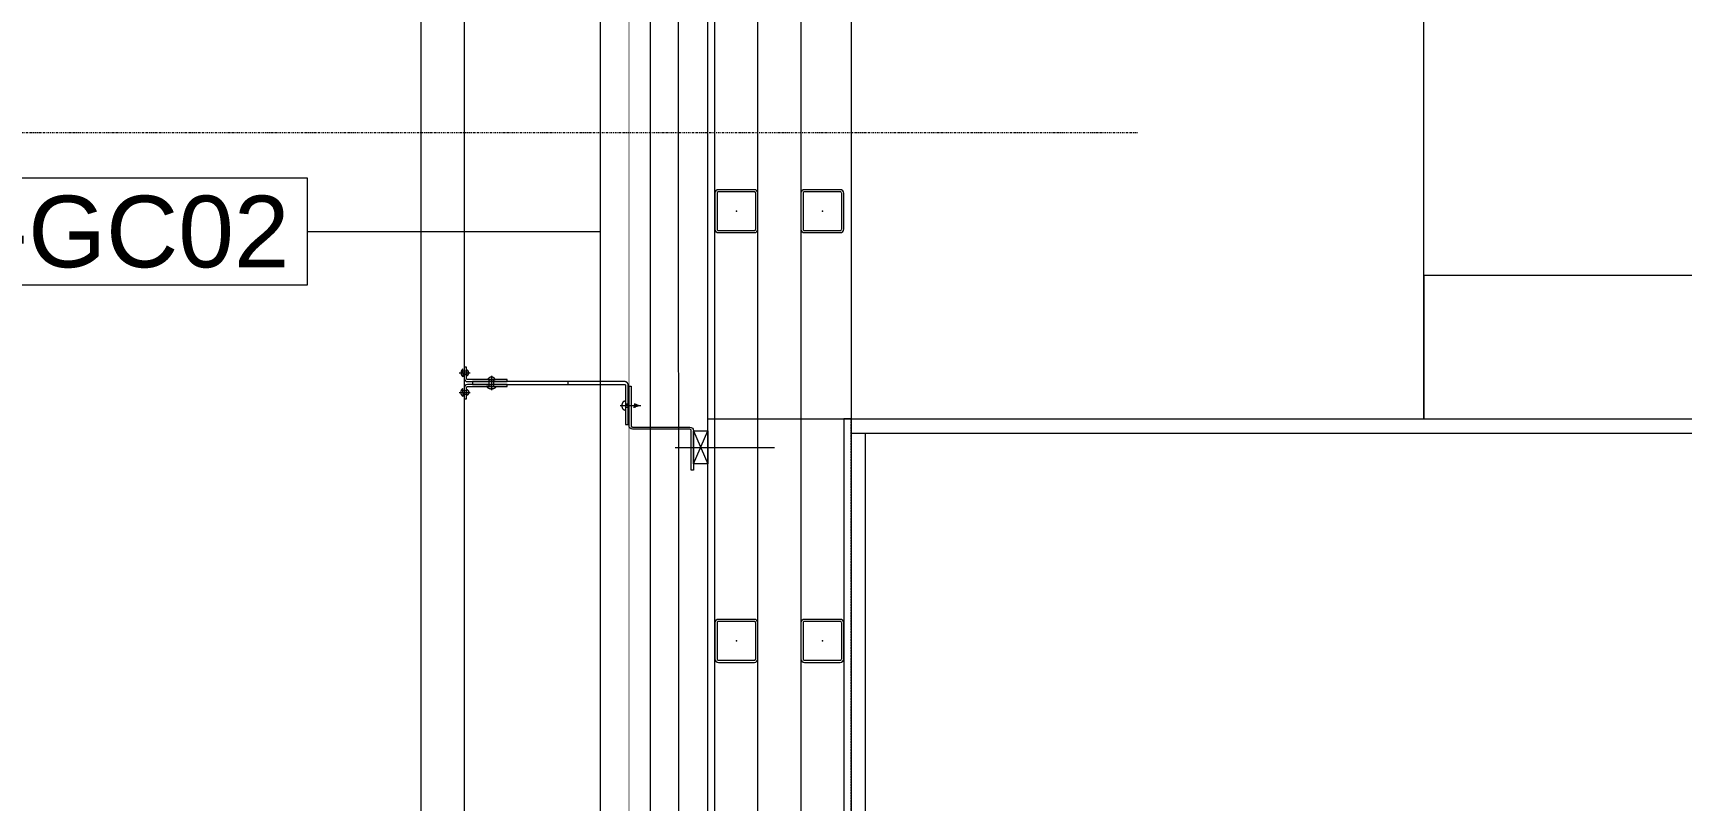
# Model space of a CAD drawing. Extents: x -1133 to 23780, y -1311 to 8245.
# Drawn here: x 1068.3 to 1298.4, y 1891.8 to 1998.9 of the extents above; entities that cross this region are included whole.
import ezdxf
from ezdxf.enums import TextEntityAlignment as Align

# ---------------------------------------------------------------- set-up
doc = ezdxf.new("R2010")
doc.units = 0
doc.header["$MEASUREMENT"] = 0
for name, pattern in [('DASHDOT2', [0.5, 0.25, -0.125, 0, -0.125]), ('DOT2', [0.125, 0, -0.125]), ('HIDDEN', [0.375, 0.25, -0.125])]:
    doc.linetypes.add(name, pattern=pattern)
doc.layers.get('0').update_dxf_attribs({"color": 9, "lineweight": 9})
for name, color, linetype, lineweight in [('00', 9, 'Continuous', 9), ('01', 9, 'Continuous', 9), ('06D', 9, 'Continuous', 9), ('10', 9, 'Continuous', 9), ('11', 9, 'Continuous', 9), ('14', 9, 'Continuous', 9), ('20', 9, 'DOT2', 9), ('22', 8, 'Continuous', 9), ('24', 9, 'DASHDOT2', 9), ('33', 9, 'BATTING', 9), ('40', 9, 'Continuous', 9), ('40B', 9, 'Continuous', 9)]:
    doc.layers.add(name, color=color, linetype=linetype, lineweight=lineweight)
doc.styles.add('Arial', font='arial.ttf', dxfattribs={"height": 2.5})
doc.linetypes.add('BATTING', pattern='A,0.0001,-0.1,[134,ltypeshp.shx,S=0.1,R=0,X=-0.1,Y=0],-0.2,[134,ltypeshp.shx,S=0.1,R=180,X=0.1,Y=0],-0.1', length=0.4001)

# ---------------------------------------------------------------- blocks, each defined once
blk = doc.blocks.new('0_wallno')
blk.add_lwpolyline([(-7.84, 1.5), (7.942, 1.5), (7.942, -1.5), (-7.84, -1.5)], close=True)
blk.add_lwpolyline([(7.942, 0), (16.132, 0)])
at = {"style": 'Arial'}
blk.add_attdef('GENISLIK', text='', height=2, dxfattribs=at).set_placement((8.442, 0), align=Align.BOTTOM_LEFT)
blk.add_attdef('DUVARNO', text='', height=2, dxfattribs=at).set_placement((0, 0), align=Align.MIDDLE_CENTER)
blk.add_attdef('YUKSEKLIK', text='', height=2, dxfattribs=at).set_placement((8.442, -0.5), align=Align.TOP_LEFT)
blk = doc.blocks.new('p-kolon_80x80')
blk.add_lwpolyline([(-40, -40), (40, -40), (40, 40), (-40, 40)], close=True)
blk = doc.blocks.new('p- alum kaplama profil')
at = {"lineweight": 13}
blk.add_lwpolyline([(7.12, 12.59), (7.12, 26.49)], dxfattribs=at)
at = {"lineweight": 5}
blk.add_lwpolyline([(9.44, 15.16), (4.79, 15.16), (4.79, 17.16), (9.44, 17.16)], close=True, dxfattribs=at)
for points in [[(4.79, 15.16), (9.44, 17.16)], [(9.44, 15.16), (4.79, 17.16)]]:
    blk.add_lwpolyline(points, dxfattribs=at)
at = {"lineweight": 18}
blk.add_lwpolyline([(4.09, 6.16), (-1.41, 6.16), (-1.41, 6.46), (4.09, 6.46, 0.414214), (4.29, 6.66), (4.29, 14.66, -0.414214), (4.79, 15.16), (10.29, 15.16), (10.29, 14.86), (4.79, 14.86, 0.414214), (4.59, 14.66), (4.59, 6.66, -0.414214)], format="xyb", close=True, dxfattribs=at)
blk.add_lwpolyline([(-2.06, 5.56), (-2.06, -2.34), (-2.06, -15.69), (-1.66, -15.69), (-1.66, -2.34), (-1.66, 5.56), (-1.66, 5.56), (-1.66, 5.57), (-1.66, 5.57), (-1.66, 5.58), (-1.66, 5.58), (-1.65, 5.59), (-1.65, 5.59), (-1.65, 5.59), (-1.65, 5.6), (-1.65, 5.6), (-1.64, 5.61), (-1.64, 5.61), (-1.64, 5.62), (-1.64, 5.62), (-1.63, 5.62), (-1.63, 5.63), (-1.63, 5.63), (-1.62, 5.63), (-1.62, 5.64), (-1.61, 5.64), (-1.61, 5.64), (-1.61, 5.64), (-1.6, 5.65), (-1.6, 5.65), (-1.59, 5.65), (-1.59, 5.65), (-1.58, 5.65), (-1.58, 5.65), (-1.57, 5.66), (-1.57, 5.66), (-1.56, 5.66), (-1.56, 5.66), (3.94, 5.66), (3.94, 6.06), (-1.56, 6.06), (-1.58, 6.06), (-1.61, 6.05), (-1.63, 6.05), (-1.66, 6.05), (-1.68, 6.04), (-1.7, 6.03), (-1.73, 6.03), (-1.75, 6.02), (-1.77, 6.01), (-1.79, 6), (-1.82, 5.99), (-1.84, 5.97), (-1.86, 5.96), (-1.88, 5.94), (-1.89, 5.93), (-1.91, 5.91), (-1.93, 5.89), (-1.95, 5.87), (-1.96, 5.85), (-1.97, 5.83), (-1.99, 5.81), (-2, 5.79), (-2.01, 5.77), (-2.02, 5.75), (-2.03, 5.72), (-2.04, 5.7), (-2.04, 5.68), (-2.05, 5.65), (-2.05, 5.63), (-2.06, 5.61), (-2.06, 5.58)], close=True)
blk.add_lwpolyline([(-1.66, -2.34), (-2.06, -2.34)])
for points in [[(-2.36, -10.84), (-2.36, -16.39), (-2.36, -16.39, -0.414214), (-2.51, -16.54), (-2.51, -16.54), (-4.06, -16.54), (-4.06, -16.84), (-2.51, -16.84), (-2.51, -16.84, 0.414214), (-2.06, -16.39), (-2.06, -10.84)], [(-1.36, -10.84), (-1.66, -10.84), (-1.66, -16.39, 0.414214), (-1.21, -16.84), (-1.21, -16.84), (0.34, -16.84), (0.34, -16.54), (-1.21, -16.54), (-1.21, -16.54, -0.414214), (-1.36, -16.39), (-1.36, -16.39)]]:
    blk.add_lwpolyline(points, format="xyb", close=True)
for points in [[(1.61, 6.87, -10), (0.98, 6.96, -10)], [(1.56, 7.05, -10), (1.02, 7.13, -10)], [(1.05, 6.91, -10), (1.29, 7.56, -10)], [(1.29, 4.93, -10), (1.29, 7.8, -10)], [(1.53, 6.82, -10), (1.29, 7.56, -10)], [(0.67, 5.66, -10), (1.91, 5.66, -10)], [(0.67, 5.66, -10), (0.67, 5.64, -10), (0.67, 5.62, -10), (0.67, 5.6, -10), (0.68, 5.58, -10), (0.68, 5.56, -10), (0.69, 5.54, -10), (0.69, 5.52, -10), (0.7, 5.5, -10), (0.7, 5.48, -10), (0.71, 5.46, -10), (0.72, 5.45, -10), (0.73, 5.43, -10), (0.74, 5.41, -10), (0.75, 5.4, -10), (0.76, 5.38, -10), (0.77, 5.36, -10), (0.79, 5.35, -10), (0.8, 5.33, -10), (0.81, 5.32, -10), (0.83, 5.31, -10), (0.84, 5.29, -10), (0.86, 5.28, -10), (0.87, 5.27, -10), (0.89, 5.26, -10), (0.91, 5.25, -10), (0.92, 5.24, -10), (0.94, 5.23, -10), (0.96, 5.22, -10), (0.98, 5.21, -10), (1, 5.21, -10), (1.02, 5.2, -10), (1.03, 5.2, -10)], [(0.96, 5.66, -10), (0.97, 5.66, -10), (0.97, 5.66, -10), (0.97, 5.66, -10), (0.98, 5.66, -10), (0.98, 5.66, -10), (0.99, 5.66, -10), (0.99, 5.66, -10), (1, 5.66, -10), (1, 5.67, -10), (1, 5.67, -10), (1.01, 5.67, -10), (1.01, 5.67, -10), (1.01, 5.67, -10), (1.02, 5.68, -10), (1.02, 5.68, -10), (1.02, 5.68, -10), (1.03, 5.69, -10), (1.03, 5.69, -10), (1.03, 5.69, -10), (1.04, 5.7, -10), (1.04, 5.7, -10), (1.04, 5.7, -10), (1.04, 5.71, -10), (1.04, 5.71, -10), (1.05, 5.72, -10), (1.05, 5.72, -10), (1.05, 5.72, -10), (1.05, 5.73, -10), (1.05, 5.73, -10), (1.05, 5.74, -10), (1.05, 5.74, -10), (1.05, 5.75, -10)], [(1.33, 5.85, -10), (0.98, 5.88, -10)], [(1.03, 5.2, -10), (1.04, 5.2, -10), (1.05, 5.19, -10), (1.05, 5.19, -10), (1.06, 5.19, -10), (1.06, 5.19, -10), (1.07, 5.19, -10), (1.07, 5.19, -10), (1.08, 5.19, -10), (1.08, 5.19, -10), (1.09, 5.19, -10), (1.09, 5.18, -10), (1.1, 5.18, -10), (1.1, 5.18, -10), (1.11, 5.18, -10), (1.11, 5.18, -10), (1.12, 5.18, -10), (1.12, 5.18, -10), (1.13, 5.18, -10), (1.13, 5.18, -10), (1.14, 5.18, -10), (1.15, 5.18, -10), (1.15, 5.18, -10), (1.16, 5.17, -10), (1.16, 5.17, -10), (1.17, 5.17, -10), (1.17, 5.17, -10), (1.18, 5.17, -10), (1.18, 5.17, -10), (1.19, 5.17, -10), (1.19, 5.17, -10), (1.2, 5.17, -10), (1.2, 5.17, -10)], [(1.05, 5.83, -10), (1.05, 6.01, -10)], [(1.05, 5.75, -10), (1.05, 5.83, -10)], [(1.2, 5.17, -10), (1.2, 5.2, -10)], [(1.38, 5.2, -10), (1.2, 5.2, -10)], [(1.29, 6.16, -10), (1.29, 6.26, -10)], [(1.38, 5.17, -10), (1.38, 5.2, -10)], [(1.38, 5.17, -10), (1.38, 5.17, -10), (1.39, 5.17, -10), (1.39, 5.17, -10), (1.4, 5.17, -10), (1.41, 5.17, -10), (1.41, 5.17, -10), (1.42, 5.17, -10), (1.42, 5.17, -10), (1.43, 5.17, -10), (1.43, 5.18, -10), (1.44, 5.18, -10), (1.44, 5.18, -10), (1.45, 5.18, -10), (1.45, 5.18, -10), (1.46, 5.18, -10), (1.46, 5.18, -10), (1.47, 5.18, -10), (1.47, 5.18, -10), (1.48, 5.18, -10), (1.48, 5.18, -10), (1.49, 5.18, -10), (1.5, 5.19, -10), (1.5, 5.19, -10), (1.51, 5.19, -10), (1.51, 5.19, -10), (1.52, 5.19, -10), (1.52, 5.19, -10), (1.53, 5.19, -10), (1.53, 5.19, -10), (1.54, 5.19, -10), (1.54, 5.2, -10), (1.55, 5.2, -10)], [(1.53, 5.75, -10), (1.53, 5.92, -10)], [(1.53, 5.75, -10), (1.53, 5.74, -10), (1.53, 5.74, -10), (1.53, 5.73, -10), (1.53, 5.73, -10), (1.53, 5.72, -10), (1.54, 5.72, -10), (1.54, 5.72, -10), (1.54, 5.71, -10), (1.54, 5.71, -10), (1.54, 5.7, -10), (1.54, 5.7, -10), (1.55, 5.7, -10), (1.55, 5.69, -10), (1.55, 5.69, -10), (1.55, 5.69, -10), (1.56, 5.68, -10), (1.56, 5.68, -10), (1.56, 5.68, -10), (1.57, 5.67, -10), (1.57, 5.67, -10), (1.58, 5.67, -10), (1.58, 5.67, -10), (1.58, 5.67, -10), (1.59, 5.66, -10), (1.59, 5.66, -10), (1.6, 5.66, -10), (1.6, 5.66, -10), (1.6, 5.66, -10), (1.61, 5.66, -10), (1.61, 5.66, -10), (1.62, 5.66, -10), (1.62, 5.66, -10)], [(1.55, 5.2, -10), (1.57, 5.2, -10), (1.59, 5.21, -10), (1.6, 5.21, -10), (1.62, 5.22, -10), (1.64, 5.23, -10), (1.66, 5.24, -10), (1.68, 5.25, -10), (1.69, 5.26, -10), (1.71, 5.27, -10), (1.73, 5.28, -10), (1.74, 5.29, -10), (1.76, 5.31, -10), (1.77, 5.32, -10), (1.78, 5.33, -10), (1.8, 5.35, -10), (1.81, 5.36, -10), (1.82, 5.38, -10), (1.83, 5.4, -10), (1.84, 5.41, -10), (1.85, 5.43, -10), (1.86, 5.45, -10), (1.87, 5.46, -10), (1.88, 5.48, -10), (1.89, 5.5, -10), (1.89, 5.52, -10), (1.9, 5.54, -10), (1.9, 5.56, -10), (1.9, 5.58, -10), (1.91, 5.6, -10), (1.91, 5.62, -10), (1.91, 5.64, -10), (1.91, 5.66, -10)], [(-2.86, -13.04, 0), (-0.86, -13.04, 0)], [(-2.36, -12.52, 0), (-2.4, -12.53, 0), (-2.43, -12.56, 0), (-2.47, -12.58, 0), (-2.5, -12.6, 0), (-2.53, -12.63, 0), (-2.56, -12.66, 0), (-2.59, -12.69, 0), (-2.61, -12.73, 0), (-2.63, -12.76, 0), (-2.65, -12.8, 0), (-2.67, -12.84, 0), (-2.68, -12.88, 0), (-2.69, -12.92, 0), (-2.7, -12.96, 0), (-2.71, -13, 0), (-2.71, -13.04, 0), (-2.71, -13.08, 0), (-2.7, -13.13, 0), (-2.69, -13.17, 0), (-2.68, -13.21, 0), (-2.67, -13.25, 0), (-2.65, -13.28, 0), (-2.63, -13.32, 0), (-2.61, -13.36, 0), (-2.59, -13.39, 0), (-2.56, -13.42, 0), (-2.53, -13.45, 0), (-2.5, -13.48, 0), (-2.47, -13.51, 0), (-2.43, -13.53, 0), (-2.4, -13.55, 0), (-2.36, -13.57, 0)], [(-2.36, -13.04, 0), (-2.36, -12.52, 0)], [(-2.36, -13.04, 0), (-2.36, -12.73, 0)], [(-2.36, -12.73, 0), (-2.36, -13.04, 0)], [(-1.36, -12.73, 0), (-2.36, -12.73, 0)], [(-2.36, -13.04, 0), (-2.36, -13.36, 0)], [(-2.36, -13.04, 0), (-2.36, -13.57, 0)], [(-2.36, -13.36, 0), (-2.36, -13.04, 0)], [(-1.36, -13.36, 0), (-2.36, -13.36, 0)], [(-1.36, -13.04, 0), (-1.36, -12.37, 0)], [(-1.36, -13.72, 0), (-1.32, -13.68, 0), (-1.29, -13.65, 0), (-1.26, -13.61, 0), (-1.23, -13.58, 0), (-1.2, -13.54, 0), (-1.18, -13.5, 0), (-1.16, -13.45, 0), (-1.14, -13.41, 0), (-1.12, -13.37, 0), (-1.1, -13.32, 0), (-1.09, -13.28, 0), (-1.08, -13.23, 0), (-1.07, -13.18, 0), (-1.06, -13.14, 0), (-1.06, -13.09, 0), (-1.06, -13.04, 0), (-1.06, -12.99, 0), (-1.06, -12.95, 0), (-1.07, -12.9, 0), (-1.08, -12.85, 0), (-1.09, -12.81, 0), (-1.1, -12.76, 0), (-1.12, -12.72, 0), (-1.14, -12.67, 0), (-1.16, -12.63, 0), (-1.18, -12.59, 0), (-1.2, -12.55, 0), (-1.23, -12.51, 0), (-1.26, -12.47, 0), (-1.29, -12.43, 0), (-1.32, -12.4, 0), (-1.36, -12.37, 0)], [(-1.36, -13.04, 0), (-1.36, -13.72, 0)], [(-3.29, -17.54, 0), (-3.29, -16.04, 0)], [(-0.56, -17.54, 0), (-0.56, -16.04, 0)], [(-3.84, -17.04, 0), (-3.81, -17.07, 0), (-3.78, -17.1, 0), (-3.75, -17.12, 0), (-3.72, -17.15, 0), (-3.69, -17.17, 0), (-3.66, -17.19, 0), (-3.62, -17.21, 0), (-3.59, -17.23, 0), (-3.55, -17.24, 0), (-3.52, -17.26, 0), (-3.48, -17.27, 0), (-3.44, -17.28, 0), (-3.4, -17.28, 0), (-3.36, -17.29, 0), (-3.32, -17.29, 0), (-3.29, -17.29, 0), (-3.25, -17.29, 0), (-3.21, -17.29, 0), (-3.17, -17.28, 0), (-3.13, -17.28, 0), (-3.09, -17.27, 0), (-3.06, -17.26, 0), (-3.02, -17.24, 0), (-2.98, -17.23, 0), (-2.95, -17.21, 0), (-2.91, -17.19, 0), (-2.88, -17.17, 0), (-2.85, -17.15, 0), (-2.82, -17.12, 0), (-2.79, -17.1, 0), (-2.76, -17.07, 0), (-2.73, -17.04, 0)], [(-3.29, -17.04, 0), (-3.84, -17.04, 0)], [(-2.85, -16.54, 0), (-2.86, -16.51, 0), (-2.87, -16.47, 0), (-2.89, -16.44, 0), (-2.91, -16.41, 0), (-2.93, -16.38, 0), (-2.96, -16.35, 0), (-2.98, -16.33, 0), (-3.01, -16.31, 0), (-3.04, -16.29, 0), (-3.07, -16.27, 0), (-3.11, -16.25, 0), (-3.14, -16.24, 0), (-3.18, -16.23, 0), (-3.21, -16.22, 0), (-3.25, -16.22, 0), (-3.29, -16.22, 0), (-3.32, -16.22, 0), (-3.36, -16.22, 0), (-3.39, -16.23, 0), (-3.43, -16.24, 0), (-3.46, -16.25, 0), (-3.5, -16.27, 0), (-3.53, -16.29, 0), (-3.56, -16.31, 0), (-3.59, -16.33, 0), (-3.61, -16.35, 0), (-3.64, -16.38, 0), (-3.66, -16.41, 0), (-3.68, -16.44, 0), (-3.7, -16.47, 0), (-3.71, -16.51, 0), (-3.73, -16.54, 0)], [(-3.29, -16.54, 0), (-3.73, -16.54, 0)], [(-3.29, -16.54, 0), (-3.55, -16.54, 0)], [(-3.55, -16.54, 0), (-3.29, -16.54, 0)], [(-3.55, -17.04, 0), (-3.55, -16.54, 0)], [(-3.29, -16.54, 0), (-2.85, -16.54, 0)], [(-3.29, -16.54, 0), (-3.03, -16.54, 0)], [(-3.03, -16.54, 0), (-3.29, -16.54, 0)], [(-3.29, -17.04, 0), (-2.73, -17.04, 0)], [(-3.03, -17.04, 0), (-3.03, -16.54, 0)], [(-0.56, -17.04, 0), (-1.11, -17.04, 0)], [(0, -17.04, 0), (-0.03, -17.07, 0), (-0.06, -17.1, 0), (-0.09, -17.12, 0), (-0.12, -17.15, 0), (-0.15, -17.17, 0), (-0.18, -17.19, 0), (-0.22, -17.21, 0), (-0.25, -17.23, 0), (-0.29, -17.24, 0), (-0.33, -17.26, 0), (-0.36, -17.27, 0), (-0.4, -17.28, 0), (-0.44, -17.28, 0), (-0.48, -17.29, 0), (-0.52, -17.29, 0), (-0.56, -17.29, 0), (-0.59, -17.29, 0), (-0.63, -17.29, 0), (-0.67, -17.28, 0), (-0.71, -17.28, 0), (-0.75, -17.27, 0), (-0.79, -17.26, 0), (-0.82, -17.24, 0), (-0.86, -17.23, 0), (-0.89, -17.21, 0), (-0.93, -17.19, 0), (-0.96, -17.17, 0), (-0.99, -17.15, 0), (-1.02, -17.12, 0), (-1.05, -17.1, 0), (-1.08, -17.07, 0), (-1.11, -17.04, 0)], [(-1, -16.54, 0), (-0.98, -16.51, 0), (-0.97, -16.47, 0), (-0.95, -16.44, 0), (-0.93, -16.41, 0), (-0.91, -16.38, 0), (-0.88, -16.35, 0), (-0.86, -16.33, 0), (-0.83, -16.31, 0), (-0.8, -16.29, 0), (-0.77, -16.27, 0), (-0.73, -16.25, 0), (-0.7, -16.24, 0), (-0.66, -16.23, 0), (-0.63, -16.22, 0), (-0.59, -16.22, 0), (-0.56, -16.22, 0), (-0.52, -16.22, 0), (-0.48, -16.22, 0), (-0.45, -16.23, 0), (-0.41, -16.24, 0), (-0.38, -16.25, 0), (-0.34, -16.27, 0), (-0.31, -16.29, 0), (-0.28, -16.31, 0), (-0.25, -16.33, 0), (-0.23, -16.35, 0), (-0.2, -16.38, 0), (-0.18, -16.41, 0), (-0.16, -16.44, 0), (-0.14, -16.47, 0), (-0.13, -16.51, 0), (-0.12, -16.54, 0)], [(-0.56, -16.54, 0), (-1, -16.54, 0)], [(-0.56, -16.54, 0), (-0.82, -16.54, 0)], [(-0.82, -16.54, 0), (-0.56, -16.54, 0)], [(-0.82, -17.04, 0), (-0.82, -16.54, 0)], [(-0.56, -16.54, 0), (-0.3, -16.54, 0)], [(-0.56, -16.54, 0), (-0.12, -16.54, 0)], [(-0.3, -16.54, 0), (-0.56, -16.54, 0)], [(-0.56, -17.04, 0), (0, -17.04, 0)], [(-0.3, -17.04, 0), (-0.3, -16.54, 0)]]:
    blk.add_polyline3d(points)
blk = doc.blocks.new('P-AKS_AUDI')
at = {"layer": '24'}
blk.add_lwpolyline([(-3840, -800), (-3500, -800)], dxfattribs=at)
blk = doc.blocks.new('prf-60x60')
for points in [[(-2.5, -6), (2.5, -6, 0.414214), (3, -5.5), (3, -0.5, 0.414214), (2.5, 0), (-2.5, 0, 0.414214), (-3, -0.5), (-3, -5.5, 0.414214)], [(-2.5, -5.7), (2.5, -5.7, 0.414214), (2.7, -5.5), (2.7, -0.5, 0.414214), (2.5, -0.3), (-2.5, -0.3, 0.414214), (-2.7, -0.5), (-2.7, -5.5, 0.414214)]]:
    blk.add_lwpolyline(points, format="xyb", close=True)
at = {"color": 252}
blk.add_point((0, -3), dxfattribs=at)
blk = doc.blocks.new('p-zemin kat')
at = {"layer": '00'}
blk.add_lwpolyline([(1262.5, 1945), (1882.5, 1945), (1882.5, 1965), (1262.5, 1965)], close=True, dxfattribs=at)
at = {"layer": '06D'}
for points in [[(1147.5, 1825), (1147.5, 2079.8)], [(1154.5, 1825), (1154.5, 2080)], [(1122.5, 1830), (1122.5, 2070)], [(1169.5, 2068), (1198.76, 2068), (1198.76, 2031), (1175.5, 2031), (1175.5, 1837), (1169.5, 1837), (1169.5, 2071)]]:
    blk.add_lwpolyline(points, dxfattribs=at)
at = {"layer": '10'}
for points, const_width in [([(1151.5, 1825), (1151.5, 2075)], 0.1), ([(1128.5, 1830), (1128.5, 2070)], 0.2)]:
    blk.add_lwpolyline(points, dxfattribs=dict(at, const_width=const_width))
at = {"layer": '11'}
for points in [[(1182.5, 1945), (1182.5, 1830), (1162.5, 1830), (1162.5, 2075)], [(1182.5, 1945), (1181.5, 1945), (1181.5, 1831), (1163.5, 1831), (1163.5, 2074)]]:
    blk.add_lwpolyline(points, dxfattribs=at)
at = {"layer": '14'}
blk.add_lwpolyline([(1182.5, 1943), (1964.5, 1943), (1964.5, 2480), (1962.5, 2480)], dxfattribs=at)
at = {"layer": '20', "linetype": 'HIDDEN', "lineweight": 0}
blk.add_lwpolyline([(1947.5, 1845), (1182.5, 1845), (1182.5, 1945), (1947.5, 1945)], close=True, dxfattribs=at)
at = {"layer": '33', "ltscale": 0.4}
blk.add_lwpolyline([(1158.5, 1827.5), (1158.38, 2075.5), (1158.38, 2075.5)], dxfattribs=at)
at = {"layer": '40'}
blk.add_lwpolyline([(1964.5, 1355), (1184.5, 1355), (1184.5, 1943), (1964.5, 1943)], close=True, dxfattribs=at)
at = {"layer": '40B'}
blk.add_lwpolyline([(1162.5, 1385), (1162.5, 1945), (1959.5, 1945), (1959.5, 1385)], close=True, dxfattribs=at)
at = {"layer": '01'}
blk.add_blockref('p-kolon_80x80', (1222.5, 1985), dxfattribs=at)
at = {"layer": '10'}
for p in [(1166.5, 1977), (1178.5, 1977), (1166.5, 1917), (1178.5, 1917)]:
    blk.add_blockref('prf-60x60', p, dxfattribs=at)
at = {"layer": '10', "rotation": 270}
blk.add_blockref('p- alum kaplama profil', (1145.34, 1948.14), dxfattribs=at)
at = {"layer": '24'}
blk.add_blockref('P-AKS_AUDI', (4722.5, 2785), dxfattribs=at)

msp = doc.modelspace()

# ---------------------------------------------------------------- block references
at = {"layer": '10'}
msp.add_blockref('p-zemin kat', (0, 0), dxfattribs=at)
at = {"layer": '22'}
ref = msp.add_blockref('0_wallno', (1066.84, 1971.16), dxfattribs=dict(at, xscale=5, yscale=5, zscale=5))
ref.add_attrib('DUVARNO', 'AUDI-GC02', dxfattribs={"layer": '0', "height": 10, "style": 'Arial'}).set_placement((1066.84, 1971.16), align=Align.MIDDLE_CENTER)

doc.saveas('drawing.dxf')
